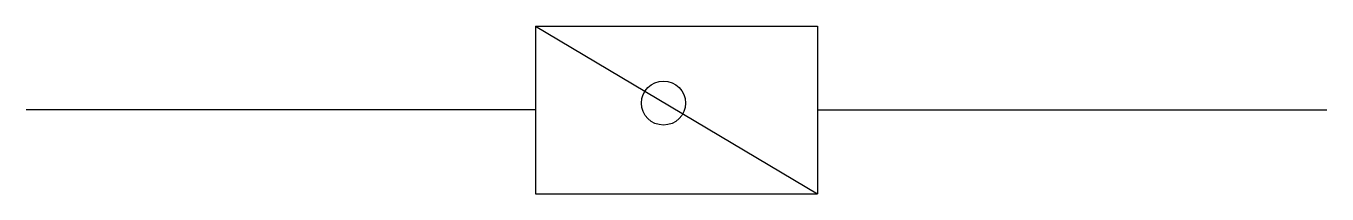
# Model space of a CAD drawing. Header units: metres. Extents: x 88146 to 91089, y -116264 to -115884.
import ezdxf

# ---------------------------------------------------------------- set-up
doc = ezdxf.new("R2010")
doc.units = ezdxf.units.M
doc.layers.add('DET1', color=1, linetype='Continuous')

msp = doc.modelspace()

# ---------------------------------------------------------------- linework, layer by layer
at = {"layer": 'DET1'}
for p, q in [((89298.91, -115884.23), (89936.09, -116263.5)), ((89298.91, -115884.23), (89936.09, -115884.23)), ((89298.91, -115884.23), (89298.91, -116263.5)), ((89936.09, -115884.23), (89936.09, -116263.5)), ((89298.91, -116073.86), (88146.12, -116073.86)), ((89936.09, -116073.86), (91088.89, -116073.86)), ((89298.91, -116263.5), (89936.09, -116263.5))]:
    msp.add_line(p, q, dxfattribs=at)
msp.add_circle((89588.03, -116058.19), 49.78, dxfattribs=at)

doc.saveas('drawing.dxf')
